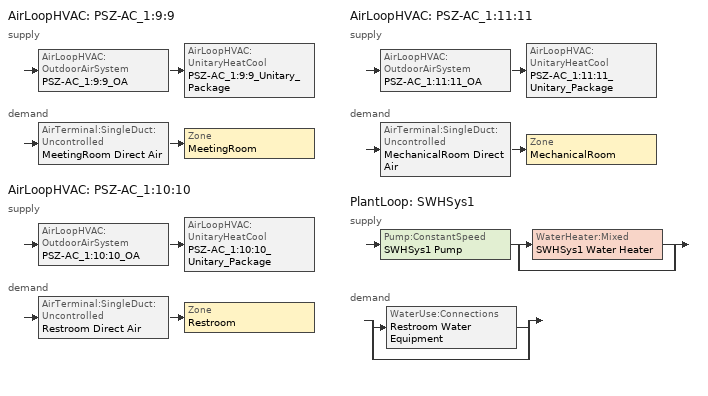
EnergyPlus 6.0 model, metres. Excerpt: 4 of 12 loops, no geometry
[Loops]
AirLoopHVAC 'PSZ-AC_1:9:9'
 supply: AirLoopHVAC:OutdoorAirSystem 'PSZ-AC_1:9:9_OA' > AirLoopHVAC:UnitaryHeatCool 'PSZ-AC_1:9:9_Unitary_Package'
 demand: AirTerminal:SingleDuct:Uncontrolled 'MeetingRoom Direct Air' > Zone 'MeetingRoom'
AirLoopHVAC 'PSZ-AC_1:10:10'
 supply: AirLoopHVAC:OutdoorAirSystem 'PSZ-AC_1:10:10_OA' > AirLoopHVAC:UnitaryHeatCool 'PSZ-AC_1:10:10_Unitary_Package'
 demand: AirTerminal:SingleDuct:Uncontrolled 'Restroom Direct Air' > Zone 'Restroom'
AirLoopHVAC 'PSZ-AC_1:11:11'
 supply: AirLoopHVAC:OutdoorAirSystem 'PSZ-AC_1:11:11_OA' > AirLoopHVAC:UnitaryHeatCool 'PSZ-AC_1:11:11_Unitary_Package'
 demand: AirTerminal:SingleDuct:Uncontrolled 'MechanicalRoom Direct Air' > Zone 'MechanicalRoom'
PlantLoop 'SWHSys1'
 supply: Pump:ConstantSpeed 'SWHSys1 Pump' > split
  | WaterHeater:Mixed 'SWHSys1 Water Heater'
  | bypass
 demand: split
  | WaterUse:Connections 'Restroom Water Equipment'
  | bypass
[ComponentCost:LineItem]
Name | Line Item Type | Item | Cost per Each | Quantity | Cost per Unit of Output Capacity
Infiltration:MeetingRoom | General | MeetingRoom | 1 | 0
People:MeetingRoom | General | MeetingRoom | 1 | 96.2508
LIGHTING EQUIP:MeetingRoom | Lights | MeetingRoom |  |  | 1
ElectricEquipment:MeetingRoom:PlugMisc | General | MeetingRoom | 1 | 1.4432
Infiltration:Restroom | General | Restroom | 1 | 0
People:Restroom | General | Restroom | 1 | 11.553
LIGHTING EQUIP:Restroom | Lights | Restroom |  |  | 1
ElectricEquipment:Restroom:PlugMisc | General | Restroom | 1 | 0.1931
Infiltration:MechanicalRoom | General | MechanicalRoom | 1 | 0
LIGHTING EQUIP:MechanicalRoom | Lights | MechanicalRoom |  |  | 1
[Sizing:Zone] Zone Cooling Design Supply Air Temperature {C}=14; Zone Heating Design Supply Air Temperature {C}=40; Zone Cooling Design Supply Air Humidity Ratio {kg-H20/kg-air}=0.0085; Zone Heating Design Supply Air Humidity Ratio {kg-H20/kg-air}=0.008; Outdoor Air Method=Flow/Zone; Outside Air Flow per Person {(m3/s)/person}=0; Outside Air Flow per Zone Floor Area {(m3/s)/m2}=0; Cooling Design Air Flow Method {Flow/Zone | DesignDay | DesignDayWithLimit}=DesignDay; Cooling Minimum Air Flow Fraction=0; Heating Design Air Flow Method {Flow/Zone | DesignDay}=DesignDay; Heating Design Air Flow Rate=0
Name | Outside Air Flow per Zone {m3/s}
MeetingRoom | 0.281698
Restroom | 0.149989
MechanicalRoom | 0.0218183
[ZoneControl:Thermostat] Control Type Schedule=Dual Zone Control Type Sched
Name | Zone | Control 1
MeetingRoom Thermostat | MeetingRoom | MeetingRoom DualSPSched
Restroom Thermostat | Restroom | Restroom DualSPSched
MechanicalRoom Thermostat | MechanicalRoom | MechanicalRoom DualSPSched
[ThermostatSetpoint:DualSetpoint] Heating Setpoint Temperature Schedule=HtgSetP_Sch; Cooling Setpoint Temperature Schedule=ClgSetP_Sch
MeetingRoom DualSPSched; Restroom DualSPSched; MechanicalRoom DualSPSched
[Zone equipment]
MeetingRoom: MeetingRoom Direct Air, MeetingRoom Baseboard Heater
Restroom: Restroom Direct Air, Restroom Baseboard Heater
MechanicalRoom: MechanicalRoom Direct Air, MechanicalRoom Baseboard Heater
[AirTerminal:SingleDuct:Uncontrolled] Availability Schedule=ALWAYS_ON; Maximum Air Flow Rate {m3/s}=AUTOSIZE
MeetingRoom Direct Air; Restroom Direct Air; MechanicalRoom Direct Air
[SetpointManager:SingleZone:Reheat] Control Variable=Temperature; Minimum Supply Air Temperature C=10; Maximum Supply Air Temperature C=50
Name | Control Zone | Setpoint Node or NodeList
SupAirTemp MngrMeetingRoom | MeetingRoom | PSZ-AC_1:9:9 Supply Equipment Outlet Node
SupAirTemp MngrRestroom | Restroom | PSZ-AC_1:10:10 Supply Equipment Outlet Node
SupAirTemp MngrMechanicalRoom | MechanicalRoom | PSZ-AC_1:11:11 Supply Equipment Outlet Node
[ZoneHVAC:Baseboard:Convective:Electric] Availability Schedule=ALWAYS_ON; Nominal Capacity=AUTOSIZE; Efficiency=1
MeetingRoom Baseboard Heater; Restroom Baseboard Heater; MechanicalRoom Baseboard Heater
[WaterUse:Connections]
Restroom Water Equipment: Water Use Equipment 1=Restroom Water Equipment
[WaterUse:Equipment]
Restroom Water Equipment: Peak Flow Rate {m3/s}=1.89278e-05; Flow Rate Fraction Schedule=BLDG_OCC_SCH; Target Temperature Schedule=Restroom Water Equipment Temp Sched; Hot Water Supply Temperature Schedule Name  {C}=Restroom Water Equipment Hot Supply Temp Sched; Zone=Restroom; Sensible Fraction Schedule=Restroom Water Equipment Sensible fract sched; Latent Fraction Schedule=Restroom Water Equipment Latent fract sched
[AirLoopHVAC] Design Supply Air Flow Rate {m3/s}=AUTOSIZE
PSZ-AC_1:9:9; PSZ-AC_1:10:10; PSZ-AC_1:11:11
[Sizing:System] Type Of Load To Size On=Sensible; Design Outdoor Air Flow Rate {m3/s}=AUTOSIZE; Minimum System Air Flow Ratio=1; Preheat Design Temperature {C}=7; Preheat Design Humidity Ratio {kg-H2O/kg-air}=0.008; Precool Design Temperature {C}=12.8; Precool Design Humidity Ratio {kg-H2O/kg-air}=0.008; Central Cooling Design Supply Air Temperature {C}=12.8; Central Heating Design Supply Air Temperature {C}=40; Sizing Option {Coincident | NonCoincident}=NonCoincident; 100% Outdoor Air in Cooling {Yes | No}=No; 100% Outdoor Air in Heating {Yes | No}=No; Central Cooling Design Supply Air Humidity Ratio {kg-H2O/kg-air}=0.0085; Central Heating Design Supply Air Humidity Ratio {kg-H2O/kg-air}=0.008; Cooling Design Air Flow Method=DesignDay; Cooling Design Air Flow Rate {m3/s}=0; Heating Design Air Flow Method=DesignDay; Heating Design Air Flow Rate {m3/s}=0
PSZ-AC_1:9:9; PSZ-AC_1:10:10; PSZ-AC_1:11:11
[SetpointManager:MixedAir] Control Variable=Temperature
Name | Setpoint Node or NodeList
PSZ-AC_1:9:9_OAMixed Air Temp Manager | PSZ-AC_1:9:9_OA-PSZ-AC_1:9:9_Unitary_PackageNode
PSZ-AC_1:10:10_OAMixed Air Temp Manager | PSZ-AC_1:10:10_OA-PSZ-AC_1:10:10_Unitary_PackageNode
PSZ-AC_1:11:11_OAMixed Air Temp Manager | PSZ-AC_1:11:11_OA-PSZ-AC_1:11:11_Unitary_PackageNode
[Controller:OutdoorAir] Minimum Outdoor Air Flow Rate {m3/s}=AUTOSIZE; Maximum Outdoor Air Flow Rate {m3/s}=AUTOSIZE; Economizer Control Type=DifferentialEnthalpy; Economizer Control Action Type=ModulateFlow; Economizer Maximum Limit Dry-Bulb Temperature {C}=28; Economizer Maximum Limit Enthalpy {J/kg}=64000; Economizer Minimum Limit Dry-Bulb Temperature {C}=-100; Lockout Type=NoLockout; Minimum Limit Type=FixedMinimum; Minimum Outdoor Air Schedule=MinOA_Sched; High Humidity Control=No; Heat Recovery Bypass Control Type=BypassWhenOAFlowGreaterThanMinimum
PSZ-AC_1:9:9_OA_Controller; PSZ-AC_1:10:10_OA_Controller; PSZ-AC_1:11:11_OA_Controller
[AirLoopHVAC:UnitaryHeatCool] Availability Schedule=ALWAYS_ON; Supply Air Fan Operating Mode Schedule=MinOA_Sched; Maximum Supply Air Temperature=AUTOSIZE; Supply Air Flow Rate During Cooling Operation=AUTOSIZE; Supply Air Flow Rate During Heating Operation=AUTOSIZE; Supply Air Flow Rate When No Cooling or Heating is Needed=AUTOSIZE; Fan Placement=BlowThrough; Dehumidification Control Type=CoolReheat
Name | Controlling Zone or Thermostat Location | Supply Fan | Heating Coil | Cooling Coil | Reheat Coil
PSZ-AC_1:9:9_Unitary_Package | MeetingRoom | PSZ-AC_1:9:9_Unitary_Package_fan | PSZ-AC_1:9:9_Unitary_Package_HeatCoil | PSZ-AC_1:9:9_Unitary_Package_CoolCoil | PSZ-AC_1:9:9_Unitary_Package_ReheatCoil
PSZ-AC_1:10:10_Unitary_Package | Restroom | PSZ-AC_1:10:10_Unitary_Package_fan | PSZ-AC_1:10:10_Unitary_Package_HeatCoil | PSZ-AC_1:10:10_Unitary_Package_CoolCoil | PSZ-AC_1:10:10_Unitary_Package_ReheatCoil
PSZ-AC_1:11:11_Unitary_Package | MechanicalRoom | PSZ-AC_1:11:11_Unitary_Package_fan | PSZ-AC_1:11:11_Unitary_Package_HeatCoil | PSZ-AC_1:11:11_Unitary_Package_CoolCoil | PSZ-AC_1:11:11_Unitary_Package_ReheatCoil
[Fan:OnOff] Availability Schedule=ALWAYS_ON; Fan Efficiency=0.36; Pressure Rise=675; Maximum Flow Rate=AUTOSIZE; Motor Efficiency=0.9; Motor in Airstream Fraction=1
PSZ-AC_1:9:9_Unitary_Package_fan; PSZ-AC_1:10:10_Unitary_Package_fan; PSZ-AC_1:11:11_Unitary_Package_fan
[Coil:Heating:Gas] Availability Schedule=ALWAYS_ON; Gas Burner Efficiency=0.8; Nominal Capacity=AUTOSIZE
PSZ-AC_1:9:9_Unitary_Package_HeatCoil; PSZ-AC_1:10:10_Unitary_Package_HeatCoil; PSZ-AC_1:11:11_Unitary_Package_HeatCoil
[Coil:Cooling:DX:SingleSpeed] Availability Schedule=ALWAYS_ON; Rated Total Cooling Capacity {W}=AUTOSIZE; Rated Sensible Heat Ratio=AUTOSIZE; Rated COP=3.69; Rated Air Flow Rate=AUTOSIZE; Rated Evaporator Fan Power Per Volume Flow Rate {W/(m3/s)}=773.3; Nominal Time for Condensate Removal to Begin {s}=1000; Ratio of Initial Moisture Evaporation Rate and Steady State Latent Capacity=1.5; Maximum Cycling Rate {cycles/hr}=3; Latent Capacity Time Constant {s}=45; Condenser Type=AirCooled
Name | Total Cooling Capacity Function of Temperature Curve | Total Cooling Capacity Function of Flow Fraction Curve | Energy Input Ratio Function of Temperature Curve | Energy Input Ratio Function of Flow Fraction Curve | Part Load Fraction Correlation Curve
PSZ-AC_1:9:9_Unitary_Package_CoolCoil | PSZ-AC_1:9:9_Unitary_Package_ClgCapFuncTempCurve | PSZ-AC_1:9:9_Unitary_Package_ClgCapFuncFlowFracCurve | PSZ-AC_1:9:9_Unitary_Package_ClgEirFuncTempCurve | PSZ-AC_1:9:9_Unitary_Package_ClgEirFuncFlowFracCurve | PSZ-AC_1:9:9_Unitary_Package_ClgPlrCurve
PSZ-AC_1:10:10_Unitary_Package_CoolCoil | PSZ-AC_1:10:10_Unitary_Package_ClgCapFuncTempCurve | PSZ-AC_1:10:10_Unitary_Package_ClgCapFuncFlowFracCurve | PSZ-AC_1:10:10_Unitary_Package_ClgEirFuncTempCurve | PSZ-AC_1:10:10_Unitary_Package_ClgEirFuncFlowFracCurve | PSZ-AC_1:10:10_Unitary_Package_ClgPlrCurve
PSZ-AC_1:11:11_Unitary_Package_CoolCoil | PSZ-AC_1:11:11_Unitary_Package_ClgCapFuncTempCurve | PSZ-AC_1:11:11_Unitary_Package_ClgCapFuncFlowFracCurve | PSZ-AC_1:11:11_Unitary_Package_ClgEirFuncTempCurve | PSZ-AC_1:11:11_Unitary_Package_ClgEirFuncFlowFracCurve | PSZ-AC_1:11:11_Unitary_Package_ClgPlrCurve
[Coil:Heating:Desuperheater] Available Schedule=ALWAYS_ON; Heat Reclaim Recovery Efficiency=0.3; Heating Source Type=Coil:Cooling:DX:SingleSpeed; Parasitic Electric Load {W}=0
Name | Heating Source
PSZ-AC_1:9:9_Unitary_Package_ReheatCoil | PSZ-AC_1:9:9_Unitary_Package_CoolCoil
PSZ-AC_1:10:10_Unitary_Package_ReheatCoil | PSZ-AC_1:10:10_Unitary_Package_CoolCoil
PSZ-AC_1:11:11_Unitary_Package_ReheatCoil | PSZ-AC_1:11:11_Unitary_Package_CoolCoil
[PlantLoop]
SWHSys1: Fluid Type {WATER}=Water; Loop Equipment Operation Scheme=SWHSys1 Loop Operation Scheme List; Maximum Loop Temperature {C}=60; Minimum Loop Temperature {C}=10; Maximum Loop Flow Rate {m3/s}=AUTOSIZE; Minimum Loop Flow Rate {m3/s}=0; Loop Volume {m3}=AUTOSIZE; Load Distribution Scheme {OPTIMAL | SEQUENTIAL}=Optimal
[Sizing:Plant]
SWHSys1: Loop Type {COOLING | HEATING}=Heating; Design Loop Exit Temperature {C}=60; Design Loop Temperature Difference {C}=5
[SetpointManager:Scheduled]
SWHSys1 Loop Setpoint Manager: Control Variable {TEMP}=Temperature; Schedule=SWHSys1-Loop-Temp-Schedule; Setpoint Node=SWHSys1 Supply Outlet Node
[PlantEquipmentOperationSchemes]
SWHSys1 Loop Operation Scheme List: Control Scheme 1 Object Type {*******}=PlantEquipmentOperation:HeatingLoad; Control Scheme 1=SWHSys1 Operation Scheme; Control Scheme 1 Schedule=PlantOnSched
[PlantEquipmentOperation:HeatingLoad]
SWHSys1 Operation Scheme: Load Range 1 Lower Limit {W}=0; Load Range 1 Upper Limit {W}=1000000000000000; Priority Control 1 Equipment List=SWHSys1 Equipment List
[PlantEquipmentList]
SWHSys1 Equipment List: SWHSys1 Water Heater
[Pump:ConstantSpeed]
SWHSys1 Pump: Rated Flow Rate {m3/s}=AUTOSIZE; Rated Pump Head {Pa} [179352 Pa = 60 ft]=0.1; Rated Power Consumption {W}=AUTOSIZE; Motor Efficiency=1; Fraction of Motor Inefficiencies to Fluid Stream=0
[WaterHeater:Mixed]
SWHSys1 Water Heater: Tank Volume {m3}=0.1893; Setpoint Temperature Schedule=SWHSys1 Water Heater Setpoint Temperature Schedule Name; Deadband Temperature Difference {deltaC}=2; Maximum Temperature Limit {C}=82.2222; Heater Control Type {Cycle | Modulate}=Cycle; Heater Maximum Capacity {W}=845000; Heater Fuel Type=ELECTRICITY; Heater Thermal Efficiency=0.864; Off Cycle Parasitic Fuel Consumption Rate {W}=20; Off Cycle Parasitic Fuel Type=ELECTRICITY; Off Cycle Parasitic Heat Fraction To Tank=0.864; On Cycle Parasitic Fuel Type=ELECTRICITY; Ambient Temperature Indicator {Schedule | Zone | Outdoors}=SCHEDULE; Ambient Temperature Schedule=SWHSys1 Water Heater Ambient Temperature Schedule Name; Off Cycle Loss Coefficient to Ambient Temperature {W/K}=6; On Cycle Loss Coefficient to Ambient Temperature {W/K}=6; Use Side Effectiveness=1; Source Side Effectiveness=1; Use Side Design Flow Rate=AUTOSIZE; Source Side Design Flow Rate=AUTOSIZE; Indirect Water Heater Recovery Time=1.5
[Schedule:Compact]
Bldg_Occ_Sch: Fraction, Through: 11/30, For: Weekdays, Until: 06:00, 0, Until: 08:00, 0.125, Until: 09:00, 0.375, Until: 11:00, 0.5, Until: 13:00, 0.625, Until: 17:00, 0.5, Until: 19:00, 0.625, Until: 21:00, 0.5, Until: 22:00, 0.375, Until: 24:00, 0.125, For: Saturday, Until: 06:00, 0, Until: 08:00, 0.125, Until: 09:00, 0.375, Until: 11:00, 0.5, Until: 19:00, 0.625, Until: 21:00, 0.5, Until: 22:00, 0.375, Until: 24:00, 0.125, For: Sunday, Until: 06:00, 0, Until: 08:00, 0.125, Until: 09:00, 0.375, Until: 11:00, 0.5, Until: 17:00, 0.625, Until: 19:00, 0.5, Until: 20:00, 0.375, Until: 22:00, 0.125, Until: 24:00, 0, For: SummerDesignDay, Until: 24:00, 1, For: WinterDesignDay, Until: 24:00, 0, For: AllOtherDays, Until: 24:00, 0, Through: 12/31, For: Weekdays, Until: 06:00, 0, Until: 08:00, 0.25, Until: 09:00, 0.5, Until: 11:00, 0.75, Until: 13:00, 1, Until: 17:00, 0.75, Until: 19:00, 1, Until: 21:00, 0.75, Until: 22:00, 0.5, Until: 24:00, 0.25, For: Saturday, Until: 06:00, 0, Until: 08:00, 0.25, Until: 09:00, 0.5, Until: 11:00, 0.75, Until: 19:00, 1, Until: 21:00, 0.75, Until: 22:00, 0.5, Until: 24:00, 0.25, For: Sunday, Until: 06:00, 0, Until: 08:00, 0.25, Until: 09:00, 0.5, Until: 11:00, 0.75, Until: 17:00, 1, Until: 19:00, 0.75, Until: 20:00, 0.5, Until: 22:00, 0.25, Until: 24:00, 0, For: SummerDesignDay, Until: 24:00, 1, For: WinterDesignDay, Until: 24:00, 0, For: AllOtherDays, Until: 24:00, 0
Always_On: Fraction, Through: 12/31, For: AllDays, Until: 24:00, 1
PlantOnSched: On/Off, Through: 12/31, For: AllDays, Until: 24:00, 1
HtgSetP_Sch: Temperature, Through: 12/31, For: Weekdays Saturday, Until: 05:00, 15.6, Until: 24:00, 21, For: Sunday, Until:  5:00, 15.6, Until: 22:00, 21, Until: 24:00, 15.6, For SummerDesignDay, Until: 24:00, 15.6, For WinterDesignDay, Until: 24:00, 21, For: AllOtherDays, Until: 24:00, 21
ClgSetP_Sch: Temperature, Through: 12/31, For: Weekdays Saturday, Until: 05:00, 30, Until: 24:00, 24, For: Sunday, Until: 05:00, 30, Until: 22:00, 24, Until: 24:00, 30, For SummerDesignDay, Until: 24:00, 24, For WinterDesignDay, Until: 24:00, 30, For: AllOtherDays, Until: 24:00, 30
MinOA_Sched: On/Off, Through: 12/31, For: Weekdays Saturday, Until: 06:00, 0, Until: 24:00, 1, For: Sunday, Until: 06:00, 0, Until: 22:00, 1, Until: 24:00, 0, For: SummerDesignDay, Until: 06:00, 0, Until: 24:00, 1, For: WinterDesignDay, Until: 06:00, 0, Until: 24:00, 1, For: AllOtherDays, Until: 24:00, 0
Dual Zone Control Type Sched: Control Type, Through: 12/31, For: AllDays, Until: 24:00, 4
Restroom Water Equipment Latent fract sched: Through: 12/31, For: AllDays, Until: 24:00, 0.05
Restroom Water Equipment Sensible fract sched: Through: 12/31, For: AllDays, Until: 24:00, 0.2
Restroom Water Equipment Temp Sched: Through: 12/31, For: AllDays, Until: 24:00, 40
Restroom Water Equipment Hot Supply Temp Sched: Through: 12/31, For: AllDays, Until: 24:00, 55
SWHSys1-Loop-Temp-Schedule; SWHSys1 Water Heater Setpoint Temperature Schedule Name: Through: 12/31, For: AllDays, Until: 24:00, 60
SWHSys1 Water Heater Ambient Temperature Schedule Name: Through: 12/31, For: AllDays, Until: 24:00, 22
[Curve:Biquadratic] Minimum Value of x=17; Maximum Value of x=22; Minimum Value of y=13; Maximum Value of y=46
Name | Coefficient1 Constant | Coefficient2 x | Coefficient3 x**2 | Coefficient4 y | Coefficient5 y**2 | Coefficient6 x*y
PSZ-AC_1:9:9_Unitary_Package_ClgCapFuncTempCurve; PSZ-AC_1:10:10_Unitary_Package_ClgCapFuncTempCurve; PSZ-AC_1:11:11_Unitary_Package_ClgCapFuncTempCurve | 0.766956 | 0.0107756 | -4.14703e-05 | 0.00134961 | -0.000261144 | 0.000457488
PSZ-AC_1:9:9_Unitary_Package_ClgEirFuncTempCurve; PSZ-AC_1:10:10_Unitary_Package_ClgEirFuncTempCurve; PSZ-AC_1:11:11_Unitary_Package_ClgEirFuncTempCurve | 0.297145 | 0.0430933 | -0.000748766 | 0.00597727 | 0.000482112 | -0.000956448
[Curve:Quadratic]
Name | Coefficient1 Constant | Coefficient2 x | Coefficient3 x**2 | Minimum Value of x | Maximum Value of x
PSZ-AC_1:9:9_Unitary_Package_ClgCapFuncFlowFracCurve; PSZ-AC_1:10:10_Unitary_Package_ClgCapFuncFlowFracCurve; PSZ-AC_1:11:11_Unitary_Package_ClgCapFuncFlowFracCurve | 0.8 | 0.2 | 0 | 0.5 | 1.5
PSZ-AC_1:9:9_Unitary_Package_ClgEirFuncFlowFracCurve; PSZ-AC_1:10:10_Unitary_Package_ClgEirFuncFlowFracCurve; PSZ-AC_1:11:11_Unitary_Package_ClgEirFuncFlowFracCurve | 1.156 | -0.1816 | 0.0256 | 0.5 | 1.5
PSZ-AC_1:9:9_Unitary_Package_ClgPlrCurve; PSZ-AC_1:10:10_Unitary_Package_ClgPlrCurve; PSZ-AC_1:11:11_Unitary_Package_ClgPlrCurve | 0.75 | 0.25 | 0 | 0 | 1
